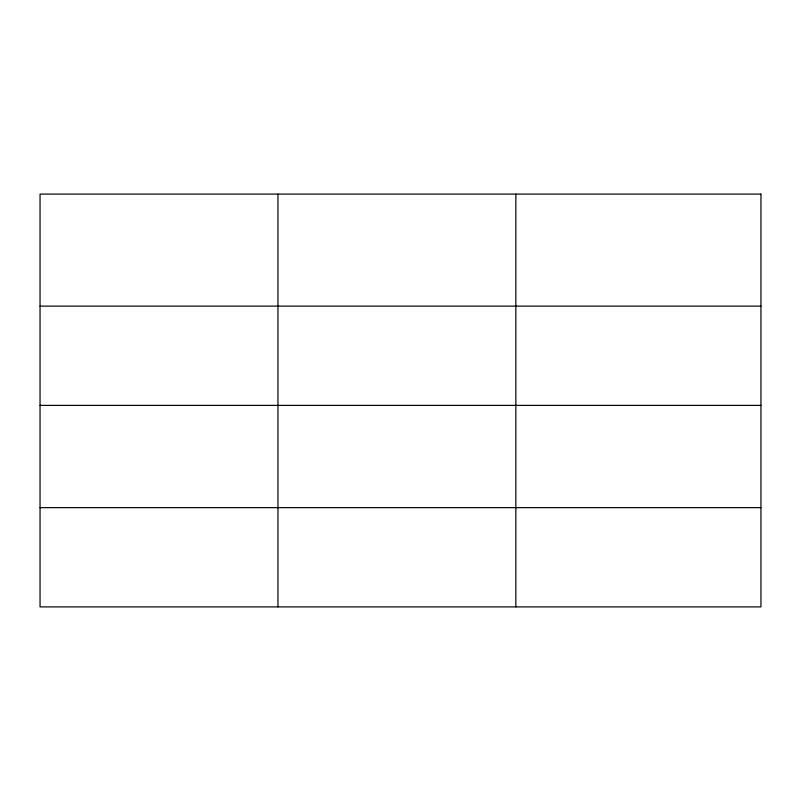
<?xml version="1.0" encoding="UTF-8"?>
<svg xmlns="http://www.w3.org/2000/svg" width="801" height="801" viewBox="0 0 801 801"><rect width="100%" height="100%" fill="white"/><g stroke="black" fill="none" stroke-linecap="round" stroke-linejoin="round"><path stroke-width="1.2" d="M40.05 306.132L760.95 306.132M40.05 405.386L760.95 405.386M40.05 507.644L760.95 507.644M515.844 194.102L515.844 606.898M277.947 194.102L277.947 606.898M760.95 194.102L40.05 194.102L40.05 606.898L760.95 606.898L760.95 194.102"/></g></svg>
